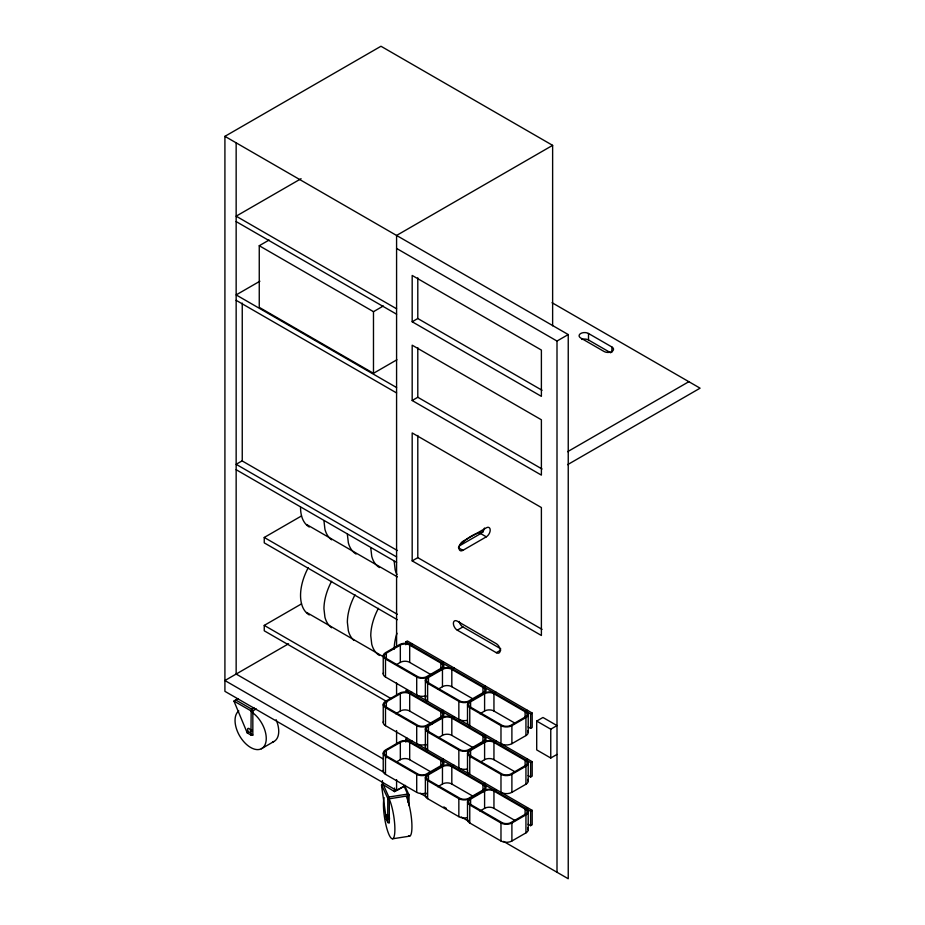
<?xml version="1.0" encoding="UTF-8"?>
<svg xmlns="http://www.w3.org/2000/svg" width="925" height="925" viewBox="0 0 925 925"><rect width="100%" height="100%" fill="white"/><g stroke="black" fill="none" stroke-linecap="round" stroke-linejoin="round"><path stroke-width="1.39" d="M387.563 819.145L386.627 815.179L386.719 818.139L387.563 819.145L386.349 819.446L381.539 785.545L382.21 784.18L383.112 784.296L389.263 797.905L389.344 822.938A1.33 0.763 0 0 1 387.725 822.406L386.349 819.446M233.944 701.092L235.817 700.005L251.901 709.29A1.33 0.763 60 0 1 252.837 710.909L252.837 735.051A1.33 0.763 0 0 1 250.964 735.051L247.218 732.889L233.944 701.092L251.161 710.955L250.964 735.051M387.806 798.356L387.725 822.406M408.191 795.662L408.098 802.599M251.137 710.862L250.964 710.909A1.33 0.763 0 0 0 252.837 710.909L256.271 708.92M389.506 819.168L389.159 815.179M403.832 785.626L408.33 795.766L389.344 798.795A1.33 0.763 0 0 1 387.725 798.252L381.493 784.839M387.806 798.252L387.795 798.206A1.33 1.041 -24.9 0 1 388.997 796.98L407.752 794.078A1.33 1.041 -24.9 0 1 409.035 794.957L409.035 805.687M386.338 653.154L385.748 653.536A6.579 3.792 0 0 0 385.748 658.161L418.169 676.88A6.579 3.792 0 0 0 426.171 676.88L441.433 668.07A6.579 3.792 0 0 0 441.433 663.445L409.012 644.725A6.579 3.792 0 0 0 400.999 644.725L386.338 653.154L386.338 658.912M386.338 701.798L385.748 702.191A6.579 3.792 0 0 0 385.748 706.816L418.169 725.535A6.579 3.792 0 0 0 426.171 725.535L441.433 716.725A6.579 3.792 0 0 0 441.433 712.1L409.012 693.38A6.579 3.792 0 0 0 400.999 693.38L386.338 701.798L386.338 707.567M428.472 677.47L427.882 677.863A6.579 3.792 0 0 0 427.882 682.488L460.303 701.208A6.579 3.792 0 0 0 468.304 701.208L483.567 692.397A6.579 3.792 0 0 0 483.567 687.772L451.146 669.053A6.579 3.792 0 0 0 443.133 669.053L428.472 677.47L428.472 683.24M386.338 750.452L385.748 750.846A6.579 3.792 0 0 0 385.748 755.471L418.169 774.19A6.579 3.792 0 0 0 426.171 774.19L441.433 765.38A6.579 3.792 0 0 0 441.433 760.755L409.012 742.035A6.579 3.792 0 0 0 400.999 742.035L386.338 750.452L386.338 757.668M428.472 726.125L427.882 726.518A6.579 3.792 0 0 0 427.882 731.143L460.303 749.863A6.579 3.792 0 0 0 468.304 749.863L483.567 741.052A6.579 3.792 0 0 0 483.567 736.427L451.146 717.707A6.579 3.792 0 0 0 443.133 717.707L428.472 726.125L428.472 731.895M470.605 701.798L470.016 702.191A6.579 3.792 0 0 0 470.016 706.816L502.437 725.535A6.579 3.792 0 0 0 510.438 725.535L525.701 716.725A6.579 3.792 0 0 0 525.701 712.1L493.279 693.38A6.579 3.792 0 0 0 485.267 693.38L470.605 701.798L470.605 707.567M428.472 774.78L427.882 775.173A6.579 3.792 0 0 0 427.882 779.787L460.303 798.506A6.579 3.792 0 0 0 468.304 798.506L483.567 789.707A6.579 3.792 0 0 0 483.567 785.082L451.146 766.362A6.579 3.792 0 0 0 443.133 766.362L428.472 774.78L428.472 780.55M470.605 750.452L470.016 750.846A6.579 3.792 0 0 0 470.016 755.471L502.437 774.19A6.579 3.792 0 0 0 510.438 774.19L525.701 765.38A6.579 3.792 0 0 0 525.701 760.755L493.279 742.035A6.579 3.792 0 0 0 485.267 742.035L470.605 750.452L470.605 757.656M470.605 799.107L470.016 799.501A6.579 3.792 0 0 0 470.016 804.114L502.437 822.834A6.579 3.792 0 0 0 510.438 822.834L525.701 814.023A6.579 3.792 0 0 0 525.701 809.41L493.279 790.69A6.579 3.792 0 0 0 485.267 790.69L470.605 799.107L470.605 804.877M405.312 785.406L396.582 790.459L224.914 691.345L224.914 136.345L380.973 46.25L552.63 145.352L552.63 325.797M301.076 178.698L236.153 216.173L396.582 308.788M396.906 359.779L373.48 373.307L259.254 307.354L259.254 245.726L269.117 240.026M259.879 281.223L236.153 294.913L396.582 387.54M552.63 145.352L396.582 235.447L396.582 646.853M259.254 245.726L373.48 311.679L383.343 305.978M412.18 321.761L541.391 396.363L541.391 350.055L412.18 275.453L412.18 321.761L417.799 318.524L542.038 390.257M242.396 460.696L236.153 464.304L396.582 556.919M412.18 400.513L541.391 475.115L541.391 419.788L412.18 345.187L412.18 400.513L417.799 397.264L542.038 468.998M396.582 248.432L557 341.047L568.239 334.561L568.239 878.75L503.524 841.392M397.311 619.692L264.249 542.871L264.249 537.46L301.492 515.953M387.355 701.878L264.249 630.804L264.249 625.393L301.492 603.886M567.626 451.678L688.847 381.69M567.626 464.651L700.086 388.176L552.052 302.718M412.18 560.885L541.391 635.487L541.391 507.547L412.18 432.946L412.18 560.885L417.799 557.648L542.038 629.37M288.588 643.777L224.914 680.534L384.141 772.468M459.748 545.681L480.688 533.586A5.515 3.18 -60 0 0 484.457 528.071M462.905 550.34L486.307 536.835A5.515 3.18 -60 0 0 490.204 530.071A5.515 3.18 -60 0 0 486.307 527.817L462.905 541.333A5.515 3.18 -60 0 0 458.997 548.097A5.515 3.18 -60 0 0 462.905 550.34L458.407 547.75M234.881 700.549L238.107 698.687M254.19 707.96L251.901 709.29A1.33 0.763 -60 0 0 250.964 710.909L251.114 710.816M247.218 732.889L248.154 732.346M405.786 644.771L405.786 641.881L407.347 640.979L532.187 713.059L532.187 727.478L530.626 728.38L528.129 726.934M412.03 643.684L410.469 644.586A7.724 4.463 0 0 0 399.542 644.586L385.494 652.692A7.724 4.463 0 0 0 385.494 659.005L385.494 677.019L532.187 761.714L532.187 776.133L530.626 777.035L528.129 775.589M396.825 664.393L400.999 662.022A6.579 3.792 0 0 1 409.012 662.022L430.865 674.603M457.285 630.168L496.297 652.692A5.515 3.18 60 0 0 500.194 650.437A5.515 3.18 60 0 0 496.297 643.684L457.285 621.161A5.515 3.18 60 0 0 453.377 623.415A5.515 3.18 60 0 0 457.285 630.168L462.905 626.93L500.714 648.76M261.336 748.776L273.812 741.561M443.237 661.71L441.676 662.601A7.724 4.463 0 0 1 441.676 668.914L427.627 677.019A7.724 4.463 0 0 1 416.712 677.019L385.494 659.005M407.347 689.634L405.786 690.536L530.626 762.616L532.187 761.714M412.03 692.339L410.469 693.241A7.724 4.463 0 0 0 399.542 693.241L385.494 701.347A7.724 4.463 0 0 0 385.494 707.66L385.494 725.674L532.187 810.369L532.187 824.776L530.626 825.678L528.129 824.244M454.163 668.012L452.603 668.914A7.724 4.463 0 0 0 441.676 668.914M496.297 652.692L500.795 650.102M395.657 713.718L400.999 710.678A6.579 3.792 0 0 1 409.012 710.678L432.114 723.974M437.791 689.391L443.133 686.35A6.579 3.792 0 0 1 451.146 686.35L472.999 698.93M443.237 710.354L441.676 711.256A7.724 4.463 0 0 1 441.676 717.569L427.627 725.674A7.724 4.463 0 0 1 416.712 725.674L385.494 707.66M485.371 686.026L483.81 686.928A7.724 4.463 0 0 1 483.81 693.241L469.761 701.347A7.724 4.463 0 0 1 458.846 701.347L427.627 683.332A7.724 4.463 0 0 1 427.627 677.019M405.786 742.07L405.786 739.191L407.347 738.289M412.03 740.994L410.469 741.896A7.724 4.463 0 0 0 399.542 741.896L385.494 750.002A7.724 4.463 0 0 0 385.494 756.303L385.494 774.329L416.712 792.343A7.724 4.463 0 0 0 426.032 793.06M454.163 716.667L452.603 717.569A7.724 4.463 0 0 0 441.676 717.569M496.297 692.339L494.736 693.241A7.724 4.463 0 0 0 483.81 693.241M396.825 761.691L400.999 759.332A6.579 3.792 0 0 1 409.012 759.332L430.865 771.913M438.959 737.364L443.133 735.005A6.579 3.792 0 0 1 451.146 735.005L472.999 747.585M479.936 713.718L485.267 710.678A6.579 3.792 0 0 1 493.279 710.678L515.132 723.257M443.237 759.009L441.676 759.911A7.724 4.463 0 0 1 441.676 766.224L427.627 774.329A7.724 4.463 0 0 1 416.712 774.329L385.494 756.303M485.371 734.681L483.81 735.583A7.724 4.463 0 0 1 483.81 741.896L469.761 750.002A7.724 4.463 0 0 1 458.846 750.002L427.627 731.976A7.724 4.463 0 0 1 427.627 725.674M527.504 710.354L525.943 711.256A7.724 4.463 0 0 1 525.943 717.569L525.943 735.583L511.895 743.688A7.724 4.463 0 0 1 500.98 743.688L500.98 725.674L469.761 707.66A7.724 4.463 0 0 1 469.761 701.347M405.786 641.881L530.626 713.961L532.187 713.059M500.98 725.674A7.724 4.463 0 0 0 511.895 725.674L525.943 717.569M454.163 765.322L452.603 766.224A7.724 4.463 0 0 0 441.676 766.224M496.297 740.994L494.736 741.896A7.724 4.463 0 0 0 483.81 741.896M536.708 721.084L542.952 717.476L557 725.582L550.757 729.189L536.708 721.084L536.708 749.909L550.757 758.014L557 754.418M437.791 786.689L443.133 783.66A6.579 3.792 0 0 1 451.146 783.66L472.999 796.228M481.092 761.691L485.267 759.332A6.579 3.792 0 0 1 493.279 759.332L515.132 771.901M485.371 783.336L483.81 784.238A7.724 4.463 0 0 1 483.81 790.54L469.761 798.657A7.724 4.463 0 0 1 458.846 798.657L427.627 780.631A7.724 4.463 0 0 1 427.627 774.329M527.504 759.009L525.943 759.911A7.724 4.463 0 0 1 525.943 766.212L525.943 784.238L511.895 792.343A7.724 4.463 0 0 1 500.98 792.343L500.98 774.329L469.761 756.303A7.724 4.463 0 0 1 469.761 750.002M500.98 774.329A7.724 4.463 0 0 0 511.895 774.329L525.943 766.212M496.297 789.649L494.736 790.54A7.724 4.463 0 0 0 483.81 790.54M479.936 811.017L485.267 807.987A6.579 3.792 0 0 1 493.279 807.987L515.132 820.556M527.504 807.664L525.943 808.566A7.724 4.463 0 0 1 525.943 814.867L525.943 832.893L511.895 840.998A7.724 4.463 0 0 1 500.98 840.998L469.761 822.984A7.724 4.463 0 0 1 467.564 819.249M405.786 739.191L530.626 811.271L532.187 810.369M469.761 798.657A7.724 4.463 0 0 0 469.761 804.958L500.98 822.984A7.724 4.463 0 0 0 511.895 822.984L525.943 814.867M382.43 780.619L382.43 784.203L394.512 791.627L405.046 785.915M408.341 795.801L408.098 795.893A1.33 0.763 0 0 0 409.035 794.957L404.884 786.007M381.539 785.545L382.823 785.348M392.605 838.79L409.659 836.154M611.911 347.002A5.515 3.18 0 0 1 611.911 351.512A5.515 3.18 0 0 1 604.106 351.512L580.703 337.995A5.515 3.18 0 0 1 580.703 333.497A5.515 3.18 0 0 1 588.508 333.497L611.911 347.002L611.911 352.194M581.848 339.475A5.515 3.18 0 0 1 588.508 339.984L610.685 352.783M224.914 136.345L568.239 334.561M236.153 221.584L396.582 314.199M236.153 300.324L396.582 392.94M480.688 533.586L486.307 536.835M397.357 550.525L242.246 460.974L242.246 303.099M236.153 469.703L396.582 562.331M306.637 524.521L397.368 576.899M264.249 537.46L397.311 614.293M306.637 612.454L383.702 656.947M264.249 625.393L391.09 698.629M382.892 758.778L236.153 674.048L236.153 142.832M420.204 793.28L426.425 796.876M443.838 806.924L446.324 808.357M461.24 816.983L468.721 821.296M425.962 793.789A7.724 4.463 0 0 0 427.627 798.657L458.846 816.671A7.724 4.463 0 0 0 467.264 817.642M250.49 733.698L252.837 735.051M394.177 561.325L395.16 569.812A42.816 24.721 -60 0 0 396.929 574.529M370.763 547.808L371.746 556.295A42.816 24.721 -60 0 0 379.493 567.557M347.361 534.292L348.343 542.778A42.816 24.721 -60 0 0 356.09 554.04M323.947 520.775L324.929 529.273A42.816 24.721 -60 0 0 331.601 539.818M588.508 333.497L588.508 339.984M557 341.047L557 872.263M550.757 729.189L550.757 758.014M530.626 713.961L530.626 728.38M530.626 762.616L530.626 777.035M530.626 811.271L530.626 825.678M528.21 714.412L528.21 732.427M528.21 763.067L528.21 781.082M528.21 811.722L528.21 829.737M525.111 711.707L525.111 717.476M525.111 760.362L525.111 766.131M525.111 809.017L525.111 814.786M511.895 725.674L511.895 743.688M511.895 774.329L511.895 792.343M511.895 822.984L511.895 840.998M500.98 822.984L500.98 840.998M493.95 693.727L493.95 711.024M493.95 742.37L493.95 759.679M493.95 791.025L493.95 808.323M484.596 693.727L484.596 711.024M484.596 742.37L484.596 759.679M484.596 791.025L484.596 808.323M482.977 687.391L482.977 693.149M482.977 736.034L482.977 741.804M482.977 784.689L482.977 791.904M469.761 707.66L469.761 725.674A7.724 4.463 0 0 1 467.564 721.939M469.761 756.303L469.761 774.329A7.724 4.463 0 0 1 467.564 770.594M469.761 804.958L469.761 822.984M467.507 704.503L467.507 722.518M467.507 753.158L467.507 771.173M467.507 801.802L467.507 819.827M458.846 701.347L458.846 719.372A7.724 4.463 0 0 0 467.264 720.332M458.846 750.002L458.846 768.016A7.724 4.463 0 0 0 467.264 768.987M458.846 798.657L458.846 816.671M451.816 669.399L451.816 686.697M451.816 718.054L451.816 735.352M451.816 766.698L451.816 783.995M442.462 669.399L442.462 686.697M442.462 718.054L442.462 735.352M442.462 766.698L442.462 783.995M440.843 663.063L440.843 668.821M440.843 711.707L440.843 717.476M440.843 760.362L440.843 766.131M427.627 683.332L427.627 701.347A7.724 4.463 0 0 1 425.962 696.49M427.627 731.976L427.627 750.002A7.724 4.463 0 0 1 425.962 745.145M427.627 780.631L427.627 798.657M425.373 680.176L425.373 698.19M425.373 728.831L425.373 746.845M425.373 777.486L425.373 795.5M417.799 277.824L417.799 318.524M417.799 347.627L417.799 397.264M417.799 435.455L417.799 557.648M416.712 677.019L416.712 695.045A7.724 4.463 0 0 0 426.032 695.75M416.712 725.674L416.712 743.688A7.724 4.463 0 0 0 426.032 744.405M416.712 774.329L416.712 792.343M409.683 645.072L409.683 662.369M409.683 693.727L409.683 711.024M409.683 742.37L409.683 759.679M400.328 645.072L400.328 662.369M400.328 693.727L400.328 711.024M400.328 742.37L400.328 759.679M396.582 682.928L396.582 694.49M396.582 730.565L396.582 743.573M396.582 779.648L396.582 790.459M394.512 788.042L394.512 791.627M383.239 655.848L383.239 673.874M383.239 704.503L383.239 722.518M383.239 753.158L383.239 771.173M373.48 311.679L373.48 373.307M309.274 614.952A42.816 24.721 -60 0 1 308.198 567.788M331.601 627.751A42.816 24.721 -60 0 1 324.929 617.206L323.947 608.708A42.816 24.721 -60 0 1 331.601 581.293M379.493 655.49A42.816 24.721 -60 0 1 371.746 644.228L370.763 635.741A42.816 24.721 -60 0 1 378.417 608.326M394.177 649.257A42.816 24.721 -60 0 1 396.964 633.232M353.986 640.458A42.816 24.721 -60 0 1 348.343 630.723L347.361 622.224A42.816 24.721 -60 0 1 355.015 594.81M458.95 546.282A42.816 24.721 -60 0 1 483.035 532.106M309.274 527.019A42.816 24.721 -60 0 1 300.544 507.27M397.276 789.441A2.208 1.272 0 0 1 396.443 789.973M389.194 799.027A22.073 4.671 81.2 0 1 394.802 832.118A22.073 4.671 81.2 0 1 387.321 830.06A22.073 4.671 81.2 0 1 384.129 797.628M406.248 796.39A22.073 4.671 81.2 0 1 411.81 822.591A22.073 4.671 81.2 0 1 408.596 835.853M252.132 729.756A2.208 1.272 60 0 1 252.132 730.877M252.409 712.574A22.073 12.742 60 0 1 265.51 743.561A22.073 12.742 60 0 1 243.032 740.798A22.073 12.742 60 0 1 238.8 710.897M276.089 719.696A22.073 12.742 60 0 1 272.517 742.07M385.494 677.019A7.724 4.463 0 0 1 383.493 672.718M385.494 774.329A7.724 4.463 0 0 1 383.493 770.016M527.62 828.025A7.724 4.463 0 0 1 525.943 832.893M385.494 725.674A7.724 4.463 0 0 1 383.493 721.373M527.62 779.382A7.724 4.463 0 0 1 525.943 784.238M462.905 626.93A5.515 3.18 60 0 1 459.135 621.415M527.62 730.727A7.724 4.463 0 0 1 525.943 735.583M387.61 818.556C386.141 822.163 386.326 809.317 387.61 818.556M247.576 729.964A2.208 1.272 60 0 0 250.189 732.276A2.208 1.272 60 0 0 249.496 728.865A2.208 1.272 60 0 0 247.576 729.964"/></g></svg>
